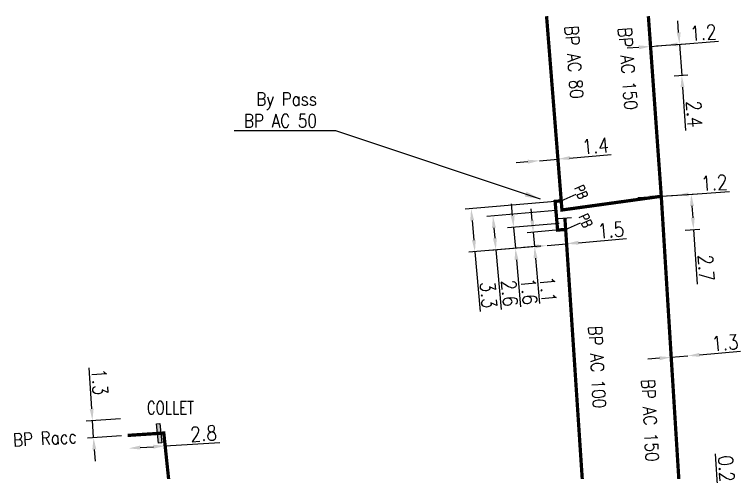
# Model space of a CAD drawing. Header units: millimetres. Extents: x 183997 to 185000, y 127999 to 129007.
# Drawn here: x 184934 to 184989.5, y 128965.2 to 129000.1 of the extents above; entities that cross this region are included whole.
import ezdxf
from ezdxf.enums import TextEntityAlignment as Align

# ---------------------------------------------------------------- set-up
doc = ezdxf.new("R2010")
doc.units = ezdxf.units.MM
doc.header["$PDMODE"] = 34
for name, pattern in [('L_25_AP', [2000, 1000, 1000]), ('L_25_PE', [2000, 1000, 1000]), ('L_RAC_AP', [3.5, 2, -1.5])]:
    doc.linetypes.add(name, pattern=pattern)
doc.layers.get('0').update_dxf_attribs({"linetype": 'CONTINUOUS'})
doc.layers.get('DEFPOINTS').update_dxf_attribs({"linetype": 'CONTINUOUS'})
for name, color, linetype in [('L_150', 1, 'CONTINUOUS'), ('L_170', 7, 'CONTINUOUS'), ('L_340', 7, 'CONTINUOUS')]:
    doc.layers.add(name, color=color, linetype=linetype)
doc.styles.add('G_ROMANS', font='ROMANS.SHX', dxfattribs={"width": 0.75})
doc.styles.get("Standard").update_dxf_attribs({"font": 'romans.shx', "width": 0.85})
doc.dimstyles.get("Standard").update_dxf_attribs({"dimtxt": 1.5, "dimasz": 1.2, "dimexe": 0.625, "dimexo": 0.625, "dimgap": 0.25, "dimtad": 1, "dimdec": 1, "dimzin": 0, "dimdsep": 46, "dimtxsty": 'Standard', "dimcen": -0.5, "dimadec": 0, "dimazin": 0, "dimtfac": 1, "dimtdec": 1, "dimtmove": 0, "dimatfit": 3, "dimfxl": 0, "dimtolj": 1, "dimtzin": 0, "dimarcsym": 0})

# ---------------------------------------------------------------- blocks, each defined once
blk = doc.blocks.new('L_340_13')
at = {"color": 0, "linetype": 'Continuous', "flags": 128}
blk.add_lwpolyline([(0, 0), (0, 1.25)], dxfattribs=at)
at = {"color": 0, "linetype": 'Continuous', "style": 'G_ROMANS', "width": 0.75}
blk.add_text('PB', height=0.75, dxfattribs=at).set_placement((0, 1.663), align=Align.MIDDLE)
at = {"color": 0, "linetype": 'Continuous', "width": 0.75, "flags": 3}
for tag, p in [('DEF_LEG', (0, -10)), ('DEF_COUP', (0, -12.5)), ('DEF_TYPE', (0, -15))]:
    blk.add_attdef(tag, text='', height=1.2, dxfattribs=at).set_placement(p, align=Align.MIDDLE)
blk = doc.blocks.new('L_340_19')
at = {"linetype": 'Continuous'}
blk.add_hatch(color=0, dxfattribs=at).paths.add_polyline_path([(0.125, 0.75), (-0.125, 0.75), (-0.125, -0.75), (0.125, -0.75)])
at = {"color": 0, "linetype": 'Continuous'}
blk.add_lwpolyline([(-0.125, 0.75), (0.125, 0.75), (0.125, -0.75), (-0.125, -0.75)], close=True, dxfattribs=at)
at = {"color": 0, "linetype": 'Continuous', "width": 0.75}
for tag, height, flags, p in [('TR', 1, 8, (0, 1.981)), ('DEF_LEG', 1.2, 3, (0, -5)), ('DEF_COUP', 1.2, 3, (0, -7.5)), ('DEF_TYPE', 1.2, 3, (0, -10))]:
    blk.add_attdef(tag, text='', height=height, dxfattribs=dict(at, flags=flags)).set_placement(p, align=Align.MIDDLE)
blk = doc.blocks.new('L_340_07')
at = {"color": 0, "linetype": 'Continuous', "const_width": 0.25, "flags": 128}
blk.add_lwpolyline([(0, 0), (0.35, 0)], dxfattribs=at)
at = {"color": 0, "linetype": 'Continuous', "flags": 128}
blk.add_lwpolyline([(0.35, -0.5), (0.35, 0.5)], dxfattribs=at)
at = {"color": 0, "linetype": 'Continuous', "width": 0.75, "flags": 3}
for tag, p in [('DEF_LEG', (0.723, -3.465)), ('DEF_COUP', (0.723, -5.965)), ('DEF_TYPE', (0.723, -8.465))]:
    blk.add_attdef(tag, text='', height=1.2, dxfattribs=at).set_placement(p, align=Align.MIDDLE)
blk = doc.blocks.new('*D309')
at = {"layer": 'DEFPOINTS', "color": 0, "linetype": 'Continuous', "transparency": 16777216}
for p in [(184974.73, 128982.491), (184974.73, 128982.491), (184976.224, 128982.622)]:
    blk.add_point(p, dxfattribs=at)
at = {"layer": 'L_150', "color": 0, "linetype": 'Continuous', "lineweight": -2, "transparency": 16777216}
for p, q in [((184977.121, 128982.7), (184980.793, 128983.02)), ((184973.833, 128982.413), (184972.937, 128982.334)), ((184974.73, 128982.491), (184976.224, 128982.622))]:
    blk.add_line(p, q, dxfattribs=at)
at = {"layer": 'L_150', "color": 0, "linetype": 'Continuous', "transparency": 16777216}
for points in [[(184977.108, 128982.849), (184977.134, 128982.55), (184976.224, 128982.622)], [(184973.82, 128982.562), (184973.846, 128982.263), (184974.73, 128982.491)]]:
    blk.add_solid(points, dxfattribs=at)
at = {"layer": 'L_150', "color": 0, "linetype": 'Continuous', "transparency": 16777216, "insert": (184979.611, 128983.67), "char_height": 1.125, "attachment_point": 5, "rotation": 4.9911}
blk.add_mtext('\\A1;1.5', dxfattribs=at)
blk = doc.blocks.new('*D310')
at = {"layer": 'DEFPOINTS', "color": 0, "linetype": 'Continuous', "transparency": 16777216}
for p in [(184976.118, 128984.218), (184972.318, 128982.281), (184974.73, 128982.491)]:
    blk.add_point(p, dxfattribs=at)
at = {"layer": 'L_340', "color": 0, "linetype": 'Continuous', "lineweight": -2, "transparency": 16777216}
for p, q in [((184972.1, 128984.771), (184972.022, 128985.668)), ((184975.651, 128984.177), (184971.712, 128983.834)), ((184972.179, 128983.874), (184972.318, 128982.281)), ((184974.263, 128982.45), (184971.851, 128982.24)), ((184972.396, 128981.384), (184972.709, 128977.801))]:
    blk.add_line(p, q, dxfattribs=at)
at = {"layer": 'L_340', "color": 0, "linetype": 'Continuous', "transparency": 16777216}
for points in [[(184972.25, 128984.784), (184971.951, 128984.758), (184972.179, 128983.874)], [(184972.545, 128981.397), (184972.246, 128981.371), (184972.318, 128982.281)]]:
    blk.add_solid(points, dxfattribs=at)
at = {"layer": 'L_340', "color": 0, "linetype": 'Continuous', "transparency": 16777216, "insert": (184973.358, 128978.983), "char_height": 1.125, "attachment_point": 5, "rotation": 274.9868}
blk.add_mtext('\\A1;1.6', dxfattribs=at)
blk = doc.blocks.new('*D311')
at = {"layer": 'DEFPOINTS', "color": 0, "linetype": 'Continuous', "transparency": 16777216}
for p in [(184975.868, 128985.2), (184974.73, 128982.491), (184970.822, 128982.15)]:
    blk.add_point(p, dxfattribs=at)
at = {"layer": 'L_150', "color": 0, "linetype": 'Continuous', "lineweight": -2, "transparency": 16777216}
for p, q in [((184975.401, 128985.159), (184970.129, 128984.699)), ((184970.674, 128983.844), (184970.744, 128983.047)), ((184974.263, 128982.45), (184970.355, 128982.109)), ((184970.822, 128982.15), (184971.219, 128977.602))]:
    blk.add_line(p, q, dxfattribs=at)
at = {"layer": 'L_150', "color": 0, "linetype": 'Continuous', "transparency": 16777216}
for points in [[(184970.824, 128983.857), (184970.525, 128983.831), (184970.596, 128984.74)], [(184970.893, 128983.06), (184970.595, 128983.034), (184970.822, 128982.15)]]:
    blk.add_solid(points, dxfattribs=at)
at = {"layer": 'L_150', "color": 0, "linetype": 'Continuous', "transparency": 16777216, "insert": (184971.863, 128978.852), "char_height": 1.125, "attachment_point": 5, "rotation": 274.9868}
blk.add_mtext('\\A1;2.6', dxfattribs=at)
blk = doc.blocks.new('*D312')
at = {"layer": 'DEFPOINTS', "color": 0, "linetype": 'Continuous', "transparency": 16777216}
for p in [(184975.813, 128985.898), (184974.73, 128982.491), (184969.218, 128982.01)]:
    blk.add_point(p, dxfattribs=at)
at = {"layer": 'L_340', "color": 0, "linetype": 'Continuous', "lineweight": -2, "transparency": 16777216}
for p, q in [((184975.346, 128985.857), (184968.464, 128985.257)), ((184969.009, 128984.401), (184969.14, 128982.907)), ((184974.263, 128982.45), (184968.751, 128981.969)), ((184969.218, 128982.01), (184969.615, 128977.462))]:
    blk.add_line(p, q, dxfattribs=at)
at = {"layer": 'L_340', "color": 0, "linetype": 'Continuous', "transparency": 16777216}
for points in [[(184969.159, 128984.414), (184968.86, 128984.388), (184968.931, 128985.298)], [(184969.289, 128982.92), (184968.99, 128982.894), (184969.218, 128982.01)]]:
    blk.add_solid(points, dxfattribs=at)
at = {"layer": 'L_340', "color": 0, "linetype": 'Continuous', "transparency": 16777216, "insert": (184970.259, 128978.712), "char_height": 1.125, "attachment_point": 5, "rotation": 274.9868}
blk.add_mtext('\\A1;3.3', dxfattribs=at)
blk = doc.blocks.new('*D315')
at = {"layer": 'DEFPOINTS', "color": 0, "linetype": 'Continuous', "transparency": 16777216}
for p in [(184983.456, 128986.248), (184984.633, 128986.329), (184984.633, 128986.329)]:
    blk.add_point(p, dxfattribs=at)
at = {"layer": 'L_150', "color": 0, "linetype": 'Continuous', "lineweight": -2, "transparency": 16777216}
for p, q in [((184985.531, 128986.39), (184988.666, 128986.605)), ((184982.558, 128986.187), (184981.66, 128986.126)), ((184983.456, 128986.248), (184984.633, 128986.329))]:
    blk.add_line(p, q, dxfattribs=at)
at = {"layer": 'L_150', "color": 0, "linetype": 'Continuous', "transparency": 16777216}
for points in [[(184982.548, 128986.337), (184982.568, 128986.037), (184983.456, 128986.248)], [(184985.521, 128986.54), (184985.541, 128986.241), (184984.633, 128986.329)]]:
    blk.add_solid(points, dxfattribs=at)
at = {"layer": 'L_150', "color": 0, "linetype": 'Continuous', "transparency": 16777216, "insert": (184987.496, 128987.276), "char_height": 1.125, "attachment_point": 5, "rotation": 3.9109}
blk.add_mtext('\\A1;1.2', dxfattribs=at)
blk = doc.blocks.new('*D317')
at = {"layer": 'DEFPOINTS', "color": 0, "linetype": 'Continuous', "transparency": 16777216}
for p in [(184982.637, 128997.688), (184983.803, 128997.776), (184983.803, 128997.776)]:
    blk.add_point(p, dxfattribs=at)
at = {"layer": 'L_150', "color": 0, "linetype": 'Continuous', "lineweight": -2, "transparency": 16777216}
for p, q in [((184982.637, 128997.688), (184983.803, 128997.776)), ((184984.701, 128997.844), (184987.834, 128998.082)), ((184981.739, 128997.62), (184980.842, 128997.551))]:
    blk.add_line(p, q, dxfattribs=at)
at = {"layer": 'L_150', "color": 0, "linetype": 'Continuous', "transparency": 16777216}
for points in [[(184981.728, 128997.769), (184981.751, 128997.47), (184982.637, 128997.688)], [(184984.689, 128997.994), (184984.712, 128997.694), (184983.803, 128997.776)]]:
    blk.add_solid(points, dxfattribs=at)
at = {"layer": 'L_150', "color": 0, "linetype": 'Continuous', "transparency": 16777216, "insert": (184986.659, 128998.745), "char_height": 1.125, "attachment_point": 5, "rotation": 4.3359}
blk.add_mtext('\\A1;1.2', dxfattribs=at)
blk = doc.blocks.new('*D353')
at = {"layer": 'DEFPOINTS', "color": 0, "linetype": 'Continuous', "transparency": 16777216}
for p in [(184945.555, 128967.185), (184942.761, 128967.003), (184942.761, 128967.003)]:
    blk.add_point(p, dxfattribs=at)
at = {"layer": 'L_150', "color": 0, "linetype": 'Continuous', "lineweight": -2, "transparency": 16777216}
for p, q in [((184945.555, 128967.185), (184949.725, 128967.457)), ((184943.659, 128967.062), (184944.657, 128967.127))]:
    blk.add_line(p, q, dxfattribs=at)
at = {"layer": 'L_150', "color": 0, "linetype": 'Continuous', "transparency": 16777216}
for points in [[(184943.649, 128967.212), (184943.669, 128966.912), (184942.761, 128967.003)], [(184944.647, 128967.277), (184944.667, 128966.977), (184945.555, 128967.185)]]:
    blk.add_solid(points, dxfattribs=at)
at = {"layer": 'L_150', "color": 0, "linetype": 'Continuous', "transparency": 16777216, "insert": (184948.489, 128968.128), "char_height": 1.125, "attachment_point": 5, "rotation": 3.7275}
blk.add_mtext('\\A1;2.8', dxfattribs=at)
blk = doc.blocks.new('*D355')
at = {"layer": 'DEFPOINTS', "color": 0, "linetype": 'Continuous', "transparency": 16777216}
for p in [(184940, 128969.116), (184942.612, 128969.286), (184942.697, 128967.989)]:
    blk.add_point(p, dxfattribs=at)
at = {"layer": 'L_170', "color": 0, "linetype": 'Continuous', "lineweight": -2, "transparency": 16777216}
for p, q in [((184939.942, 128970.014), (184939.738, 128973.149)), ((184942.145, 128969.256), (184939.533, 128969.086)), ((184940.085, 128967.819), (184940, 128969.116)), ((184942.229, 128967.958), (184939.617, 128967.788)), ((184940.143, 128966.921), (184940.202, 128966.023))]:
    blk.add_line(p, q, dxfattribs=at)
at = {"layer": 'L_170', "color": 0, "linetype": 'Continuous', "transparency": 16777216}
for points in [[(184940.092, 128970.024), (184939.792, 128970.004), (184940, 128969.116)], [(184940.293, 128966.93), (184939.994, 128966.911), (184940.085, 128967.819)]]:
    blk.add_solid(points, dxfattribs=at)
at = {"layer": 'L_170', "color": 0, "linetype": 'Continuous', "transparency": 16777216, "insert": (184940.559, 128972.08), "char_height": 1.125, "attachment_point": 5, "rotation": 273.7275}
blk.add_mtext('\\A1;1.3', dxfattribs=at)
blk = doc.blocks.new('*D26')
at = {"layer": 'DEFPOINTS', "color": 0, "linetype": 'Continuous', "transparency": 16777216}
for p in [(184976.151, 128983.719), (184973.773, 128982.408), (184974.73, 128982.491)]:
    blk.add_point(p, dxfattribs=at)
at = {"layer": 'L_340', "color": 0, "linetype": 'Continuous', "lineweight": -2, "transparency": 16777216}
for p, q in [((184973.599, 128984.4), (184973.521, 128985.297)), ((184975.684, 128983.678), (184973.21, 128983.463)), ((184973.677, 128983.503), (184973.773, 128982.408)), ((184974.263, 128982.45), (184973.306, 128982.367)), ((184973.851, 128981.511), (184974.152, 128978.064))]:
    blk.add_line(p, q, dxfattribs=at)
at = {"layer": 'L_340', "color": 0, "linetype": 'Continuous', "transparency": 16777216}
for points in [[(184973.749, 128984.413), (184973.45, 128984.387), (184973.677, 128983.503)], [(184974.001, 128981.524), (184973.702, 128981.498), (184973.773, 128982.408)]]:
    blk.add_solid(points, dxfattribs=at)
at = {"layer": 'L_340', "color": 0, "linetype": 'Continuous', "transparency": 16777216, "insert": (184974.814, 128979.11), "char_height": 1.125, "attachment_point": 5, "rotation": 274.9868}
blk.add_mtext('\\A1;1.1', dxfattribs=at)
blk = doc.blocks.new('*D27')
at = {"layer": 'DEFPOINTS', "color": 0, "linetype": 'Continuous', "transparency": 16777216}
for p in [(184983.456, 128986.248), (184984.815, 128983.635), (184985.923, 128983.711)]:
    blk.add_point(p, dxfattribs=at)
at = {"layer": 'L_150', "color": 0, "linetype": 'Continuous', "lineweight": -2, "transparency": 16777216}
for p, q in [((184983.924, 128986.28), (184986.209, 128986.437)), ((184985.802, 128985.507), (184985.862, 128984.609)), ((184985.283, 128983.667), (184986.391, 128983.743)), ((184985.923, 128983.711), (184986.204, 128979.542))]:
    blk.add_line(p, q, dxfattribs=at)
at = {"layer": 'L_150', "color": 0, "linetype": 'Continuous', "transparency": 16777216}
for points in [[(184985.951, 128985.517), (184985.652, 128985.497), (184985.741, 128986.405)], [(184986.012, 128984.619), (184985.713, 128984.599), (184985.923, 128983.711)]]:
    blk.add_solid(points, dxfattribs=at)
at = {"layer": 'L_150', "color": 0, "linetype": 'Continuous', "transparency": 16777216, "insert": (184986.872, 128980.779), "char_height": 1.125, "attachment_point": 5, "rotation": 273.8574}
blk.add_mtext('\\A1;2.7', dxfattribs=at)
blk = doc.blocks.new('*D28')
at = {"layer": 'DEFPOINTS', "color": 0, "linetype": 'Continuous', "transparency": 16777216}
for p in [(184974.165, 128988.966), (184974.165, 128988.966), (184975.56, 128989.088)]:
    blk.add_point(p, dxfattribs=at)
at = {"layer": 'L_150', "color": 0, "linetype": 'Continuous', "lineweight": -2, "transparency": 16777216}
for p, q in [((184976.456, 128989.166), (184979.632, 128989.443)), ((184973.268, 128988.888), (184972.372, 128988.81)), ((184974.165, 128988.966), (184975.56, 128989.088))]:
    blk.add_line(p, q, dxfattribs=at)
at = {"layer": 'L_150', "color": 0, "linetype": 'Continuous', "transparency": 16777216}
for points in [[(184973.255, 128989.038), (184973.281, 128988.739), (184974.165, 128988.966)], [(184976.443, 128989.316), (184976.469, 128989.017), (184975.56, 128989.088)]]:
    blk.add_solid(points, dxfattribs=at)
at = {"layer": 'L_150', "color": 0, "linetype": 'Continuous', "transparency": 16777216, "insert": (184978.427, 128990.091), "char_height": 1.125, "attachment_point": 5, "rotation": 4.9868}
blk.add_mtext('\\A1;1.4', dxfattribs=at)
blk = doc.blocks.new('*D29')
at = {"layer": 'DEFPOINTS', "color": 0, "linetype": 'Continuous', "transparency": 16777216}
for p in [(184986.322, 128962.315), (184987.871, 128962.416), (184984.959, 128962.076)]:
    blk.add_point(p, dxfattribs=at)
at = {"layer": 'L_150', "color": 0, "linetype": 'Continuous', "lineweight": -2, "transparency": 16777216}
for p, q in [((184987.812, 128963.314), (184987.598, 128966.586)), ((184985.427, 128962.106), (184988.349, 128962.297)), ((184986.79, 128962.346), (184988.339, 128962.447)), ((184987.881, 128962.267), (184987.871, 128962.416)), ((184987.939, 128961.368), (184987.998, 128960.47))]:
    blk.add_line(p, q, dxfattribs=at)
at = {"layer": 'L_150', "color": 0, "linetype": 'Continuous', "transparency": 16777216}
for points in [[(184987.962, 128963.324), (184987.663, 128963.305), (184987.871, 128962.416)], [(184988.089, 128961.378), (184987.79, 128961.359), (184987.881, 128962.267)]]:
    blk.add_solid(points, dxfattribs=at)
at = {"layer": 'L_150', "color": 0, "linetype": 'Continuous', "transparency": 16777216, "insert": (184988.424, 128965.448), "char_height": 1.125, "attachment_point": 5, "rotation": 273.7396}
blk.add_mtext('\\A1;0.2', dxfattribs=at)
blk = doc.blocks.new('*D31')
at = {"layer": 'DEFPOINTS', "color": 0, "linetype": 'Continuous', "transparency": 16777216}
for p in [(184984.215, 128973.955), (184985.48, 128974.064), (184985.48, 128974.064)]:
    blk.add_point(p, dxfattribs=at)
at = {"layer": 'L_150', "color": 0, "linetype": 'Continuous', "lineweight": -2, "transparency": 16777216}
for p, q in [((184986.377, 128974.142), (184989.507, 128974.412)), ((184983.318, 128973.877), (184982.422, 128973.8)), ((184984.215, 128973.955), (184985.48, 128974.064))]:
    blk.add_line(p, q, dxfattribs=at)
at = {"layer": 'L_150', "color": 0, "linetype": 'Continuous', "transparency": 16777216}
for points in [[(184983.305, 128974.027), (184983.331, 128973.728), (184984.215, 128973.955)], [(184986.364, 128974.291), (184986.39, 128973.992), (184985.48, 128974.064)]]:
    blk.add_solid(points, dxfattribs=at)
at = {"layer": 'L_150', "color": 0, "linetype": 'Continuous', "transparency": 16777216, "insert": (184988.326, 128975.063), "char_height": 1.125, "attachment_point": 5, "rotation": 4.9398}
blk.add_mtext('\\A1;1.3', dxfattribs=at)
blk = doc.blocks.new('*D32')
at = {"layer": 'DEFPOINTS', "color": 0, "linetype": 'Continuous', "transparency": 16777216}
for p in [(184982.637, 128997.688), (184985.017, 128995.481), (184983.972, 128995.402)]:
    blk.add_point(p, dxfattribs=at)
at = {"layer": 'L_150', "color": 0, "linetype": 'Continuous', "lineweight": -2, "transparency": 16777216}
for p, q in [((184984.784, 128998.753), (184984.72, 128999.651)), ((184983.104, 128997.723), (184985.315, 128997.891)), ((184984.848, 128997.855), (184985.017, 128995.481)), ((184984.439, 128995.437), (184985.484, 128995.517)), ((184985.081, 128994.583), (184985.316, 128991.268))]:
    blk.add_line(p, q, dxfattribs=at)
at = {"layer": 'L_150', "color": 0, "linetype": 'Continuous', "transparency": 16777216}
for points in [[(184984.934, 128998.764), (184984.635, 128998.742), (184984.848, 128997.855)], [(184985.23, 128994.594), (184984.931, 128994.573), (184985.017, 128995.481)]]:
    blk.add_solid(points, dxfattribs=at)
at = {"layer": 'L_150', "color": 0, "linetype": 'Continuous', "transparency": 16777216, "insert": (184985.978, 128992.53), "char_height": 1.125, "attachment_point": 5, "rotation": 274.0656}
blk.add_mtext('\\A1;2.4', dxfattribs=at)

msp = doc.modelspace()

# ---------------------------------------------------------------- linework, layer by layer
at = {"layer": 'L_150', "linetype": 'L_25_AP', "ltscale": 0.5, "const_width": 0.25, "flags": 128}
for points in [[(184974.693, 129000), (184975.56, 128989.088), (184975.813, 128985.898), (184975.868, 128985.2), (184983.456, 128986.248)], [(184987.882, 128921.997), (184987.843, 128922.4), (184987.474, 128926.172), (184986.887, 128934.589), (184986.65, 128937.979), (184985.872, 128950.037), (184984.959, 128962.076), (184984.215, 128973.955), (184984.215, 128973.955), (184983.456, 128986.248), (184982.637, 128997.688), (184982.471, 129000)], [(184975.813, 128985.898), (184975.346, 128985.857), (184975.537, 128983.666), (184976.151, 128983.719)], [(184976.118, 128984.218), (184976.151, 128983.719), (184976.224, 128982.622), (184977.528, 128963.034), (184977.576, 128962.309)]]:
    msp.add_lwpolyline(points, dxfattribs=at)
at = {"layer": 'L_150', "linetype": 'L_25_PE', "ltscale": 0.5, "const_width": 0.25, "flags": 128}
msp.add_lwpolyline([(184945.099, 128968.145), (184945.452, 128968.168), (184945.555, 128967.185), (184947.497, 128948.693), (184947.538, 128948.194)], dxfattribs=at)
at = {"layer": 'L_170', "linetype": 'L_RAC_AP', "ltscale": 0.5, "const_width": 0.25, "flags": 128}
msp.add_lwpolyline([(184942.697, 128967.989), (184945.099, 128968.145)], dxfattribs=at)

# ---------------------------------------------------------------- block references
at = {"layer": 'L_340', "ltscale": 0.5}
for name, p, rotation in [('L_340_13', (184975.813, 128985.898), 293.522994776849), ('L_340_07', (184976.118, 128984.218), 93.80696373554188), ('L_340_13', (184976.151, 128983.719), 293.522994776849)]:
    msp.add_blockref(name, p, dxfattribs=dict(at, rotation=rotation))
ref = msp.add_blockref('L_340_19', (184945.099, 128968.145), dxfattribs=dict(at, rotation=5.9938032103253))
ref.add_attrib('TR', 'COLLET', dxfattribs={"layer": '0', "color": 0, "linetype": 'Continuous', "height": 1, "width": 0.75}).set_placement((184945.952, 128970.1), align=Align.MIDDLE)

# ---------------------------------------------------------------- texts
at = {"layer": 'L_150', "linetype": 'Continuous', "width": 0.85}
for s, rotation, p in [('BP AC 80', 274.5396, (184976.807, 128996.482)), ('BP AC 150', 274.5396, (184980.91, 128995.988)), ('BP AC 100', 273.1226, (184978.572, 128973.208)), ('BP AC 150', 273.1226, (184982.606, 128969.137))]:
    msp.add_text(s, height=1, rotation=rotation, dxfattribs=at).set_placement(p, align=Align.MIDDLE)
at = {"layer": 'L_150', "linetype": 'Continuous', "insert": (184957.15, 128992.841), "char_height": 1, "attachment_point": 6}
msp.add_mtext('By Pass\\PBP AC 50', dxfattribs=at)
at = {"layer": 'L_170', "linetype": 'Continuous', "width": 0.85}
msp.add_text('BP Racc', height=1, rotation=3.2731, dxfattribs=at).set_placement((184936.368, 128967.768), align=Align.MIDDLE)

# ---------------------------------------------------------------- dimensions: what is measured, and where the dimension line sits
at = {"layer": 'L_150', "linetype": 'Continuous'}
for base, p1, p2, angle, override, picture, middle in [((184983.803, 128997.776), (184982.637, 128997.688), (184983.803, 128997.776), 184.3359, {"dimscale": 0.75, "dimlfac": 1, "dimlunit": 2, "dimatfit": 0}, '*D317', (184986.716, 128997.997)), ((184985.017, 128995.481), (184982.637, 128997.688), (184983.972, 128995.402), 94.0656, {"dimscale": 0.75, "dimatfit": 0}, '*D32', (184985.23, 128992.477)), ((184974.165, 128988.966), (184975.56, 128989.088), (184974.165, 128988.966), 4.9868, {"dimscale": 0.75, "dimatfit": 0}, '*D28', (184978.492, 128989.344)), ((184984.633, 128986.329), (184983.456, 128986.248), (184984.633, 128986.329), 183.9109, {"dimscale": 0.75, "dimlfac": 1, "dimlunit": 2, "dimatfit": 0}, '*D315', (184987.548, 128986.528)), ((184985.923, 128983.711), (184983.456, 128986.248), (184984.815, 128983.635), 93.8574, {"dimscale": 0.75}, '*D27', (184986.124, 128980.728)), ((184970.822, 128982.15), (184975.868, 128985.2), (184974.73, 128982.491), 94.9868, {"dimscale": 0.75}, '*D311', (184971.116, 128978.787)), ((184974.73, 128982.491), (184976.224, 128982.622), (184974.73, 128982.491), 4.9911, {"dimscale": 0.75, "dimatfit": 0}, '*D309', (184979.676, 128982.923)), ((184985.48, 128974.064), (184984.215, 128973.955), (184985.48, 128974.064), 184.9398, {"dimscale": 0.75, "dimlfac": 1, "dimlunit": 2, "dimatfit": 0}, '*D31', (184988.39, 128974.316)), ((184942.761, 128967.003), (184945.555, 128967.185), (184942.761, 128967.003), 3.7275, {"dimscale": 0.75}, '*D353', (184948.538, 128967.38))]:
    dim = msp.add_linear_dim(base=base, p1=p1, p2=p2, angle=angle, dimstyle='Standard', override=override, dxfattribs=at)
    dim.commit()
    dim.dimension.update_dxf_attribs({"geometry": picture, "text_midpoint": middle, "dimtype": 160})
dim = msp.add_linear_dim(base=(184987.871, 128962.416), p1=(184984.959, 128962.076), p2=(184986.322, 128962.315), angle=273.7396, text='0.2', dimstyle='Standard', override={"dimscale": 0.75, "dimatfit": 0}, dxfattribs=at)
dim.commit()
dim.dimension.update_dxf_attribs({"geometry": '*D29', "text_midpoint": (184987.676, 128965.399), "dimtype": 160})
at = {"layer": 'L_170', "linetype": 'Continuous'}
dim = msp.add_linear_dim(base=(184940, 128969.116), p1=(184942.697, 128967.989), p2=(184942.612, 128969.286), angle=273.7275, dimstyle='Standard', override={"dimscale": 0.75, "dimatfit": 0}, dxfattribs=at)
dim.commit()
dim.dimension.update_dxf_attribs({"geometry": '*D355', "text_midpoint": (184939.81, 128972.031), "dimtype": 160})
at = {"layer": 'L_340', "linetype": 'Continuous'}
for base, p1, override, picture, middle in [((184969.218, 128982.01), (184975.813, 128985.898), {"dimscale": 0.75}, '*D312', (184969.512, 128978.647)), ((184972.318, 128982.281), (184976.118, 128984.218), {"dimscale": 0.75, "dimatfit": 0}, '*D310', (184972.611, 128978.917)), ((184973.773, 128982.408), (184976.151, 128983.719), {"dimscale": 0.75, "dimatfit": 0}, '*D26', (184974.067, 128979.044))]:
    dim = msp.add_linear_dim(base=base, p1=p1, p2=(184974.73, 128982.491), angle=94.9868, dimstyle='Standard', override=override, dxfattribs=at)
    dim.commit()
    dim.dimension.update_dxf_attribs({"geometry": picture, "text_midpoint": middle, "dimtype": 160})

# ---------------------------------------------------------------- leaders
at = {"layer": 'L_150', "linetype": 'Continuous', "annotation_type": 0, "has_hookline": 1, "hookline_direction": 1, "text_width": 6.314}
msp.add_leader([(184974.232, 128986.03), (184958.6, 128991.257), (184957.4, 128991.257)], dimstyle='Standard', dxfattribs=at)

doc.saveas('drawing.dxf')
